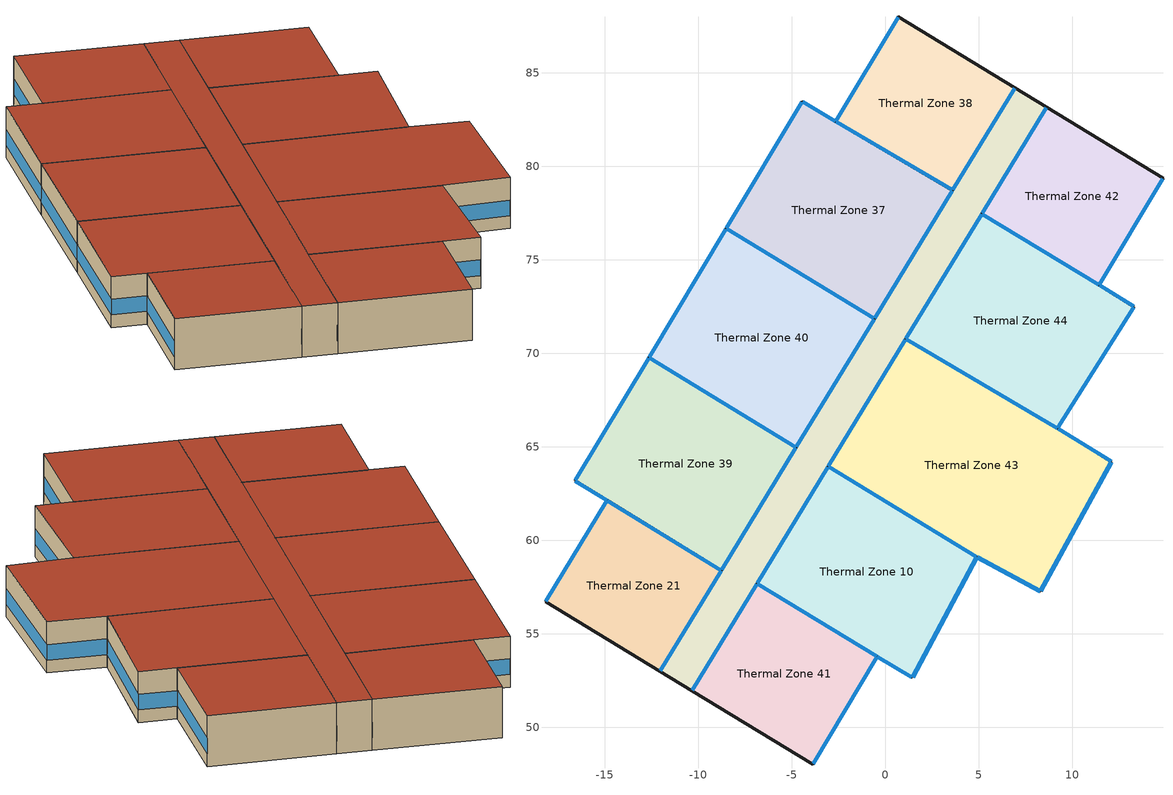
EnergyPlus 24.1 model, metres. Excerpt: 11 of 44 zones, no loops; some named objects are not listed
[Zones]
Thermal Zone 10
 floor adiabatic (Generic Interior Floor 20): -3.06,63.93 4.89,59.1 1.44,52.66 -0.44,53.78 -6.86,57.68 z39.14
 wall outside (Generic Exterior Wall pre1980 6A): 1.44,52.66 4.89,59.1 -3.06,63.93 -6.86,57.68 -0.44,53.78 1.44,52.66 z39.14:42.19
 window (Customized Fenestration: u=3.36): 1.46,52.69 4.88,59.08 / -6.84,57.66 -0.46,53.79 / -3.07,63.91 -6.85,57.7 / 4.87,59.11 -3.04,63.92 z39.9:40.82; -0.42,53.76 1.42,52.68 z39.9:40.84
 roof outside (Typical IEAD Roof pre1980): 1.44,52.66 4.89,59.1 -3.06,63.93 -6.86,57.68 -0.44,53.78 z42.19
Thermal Zone 18
 floor adiabatic (Generic Interior Floor 10): 6.92,84.19 8.63,83.15 -10.34,51.96 -12.05,53 z39.14
 wall outside (Generic Exterior Wall pre1980 6A): -6.86,57.68 -3.06,63.93 1.09,70.75 5.16,77.45 8.63,83.15 6.92,84.19 3.59,78.72 -0.59,71.85 -4.77,64.97 -8.77,58.39 -12.05,53 -10.34,51.96 -6.86,57.68 z39.14:42.19
 window (Customized Fenestration: u=3.36): -6.85,57.7 -3.07,63.91 / -4.78,64.95 -8.75,58.41 / -0.6,71.82 -4.75,65 / 3.58,78.7 -0.57,71.87 / 1.1,70.78 5.15,77.43 / -3.04,63.96 1.08,70.73 z39.9:40.82; -10.33,51.98 -6.87,57.66 / -8.78,58.37 -12.04,53.02 / 6.91,84.17 3.6,78.74 / 5.18,77.48 8.61,83.13 z39.9:40.83
 roof outside (Typical IEAD Roof pre1980): -10.34,51.96 8.63,83.15 6.92,84.19 -12.05,53 z42.19
Thermal Zone 21
 floor adiabatic (Generic Interior Floor 15): -14.88,62.13 -8.77,58.39 -12.05,53 -18.17,56.72 z39.14
 wall outside (Generic Exterior Wall pre1980 6A): -12.05,53 -8.77,58.39 -14.88,62.13 -18.17,56.72 -12.05,53 z39.14:42.19
 window (Customized Fenestration: u=3.36): -12.04,53.02 -8.78,58.37 / -14.89,62.11 -18.16,56.74 z39.9:40.83; -8.79,58.41 -14.86,62.12 z39.9:40.82
 roof outside (Typical IEAD Roof pre1980): -12.05,53 -8.77,58.39 -14.88,62.13 -18.17,56.72 z42.19
Thermal Zone 37
 floor adiabatic (Generic Interior Floor 19): -4.45,83.46 -2.66,82.39 3.59,78.72 -0.59,71.85 -8.51,76.67 z39.14
 wall outside (Generic Exterior Wall pre1980 6A): -4.45,83.46 -8.51,76.67 -0.59,71.85 3.59,78.72 -2.66,82.39 -4.45,83.46 z39.14:42.19
 window (Customized Fenestration: u=3.36): -4.46,83.43 -8.5,76.69 / 3.57,78.73 -2.64,82.37 / -0.57,71.87 3.58,78.7 / -8.49,76.65 -0.61,71.86 z39.9:40.82; -2.68,82.4 -4.42,83.44 z39.9:40.84
 roof outside (Typical IEAD Roof pre1980): -0.59,71.85 3.59,78.72 -2.66,82.39 -4.45,83.46 -8.51,76.67 z42.19
Thermal Zone 38
 floor adiabatic (Generic Interior Floor 18): 0.7,87.99 6.92,84.19 3.59,78.72 -2.66,82.39 z39.14
 wall outside (Generic Exterior Wall pre1980 6A): 0.7,87.99 -2.66,82.39 3.59,78.72 6.92,84.19 0.7,87.99 z39.14:42.19
 window (Customized Fenestration: u=3.36): 0.69,87.97 -2.65,82.41 / 3.6,78.74 6.91,84.17 z39.9:40.83; -2.64,82.37 3.57,78.73 z39.9:40.82
 roof outside (Typical IEAD Roof pre1980): 3.59,78.72 6.92,84.19 0.7,87.99 -2.66,82.39 z42.19
Thermal Zone 39
 floor adiabatic (Generic Interior Floor 17): -12.65,69.77 -4.77,64.97 -8.77,58.39 -16.59,63.18 z39.14
 wall outside (Generic Exterior Wall pre1980 6A): -8.77,58.39 -4.77,64.97 -12.65,69.77 -16.59,63.18 -14.88,62.13 -8.77,58.39 z39.14:42.19
 window (Customized Fenestration: u=3.36): -8.75,58.41 -4.78,64.95 / -14.86,62.12 -8.79,58.41 / -12.66,69.74 -16.58,63.2 / -4.79,64.99 -12.63,69.75 z39.9:40.82; -16.57,63.17 -14.9,62.14 z39.9:40.84
 roof outside (Typical IEAD Roof pre1980): -8.77,58.39 -4.77,64.97 -12.65,69.77 -16.59,63.18 z42.19
Thermal Zone 40
 floor adiabatic (Generic Interior Floor 16): -8.51,76.67 -0.59,71.85 -4.77,64.97 -12.65,69.77 z39.14
 wall outside (Generic Exterior Wall pre1980 6A): -4.77,64.97 -0.59,71.85 -8.51,76.67 -12.65,69.77 -4.77,64.97 z39.14:42.19
 window (Customized Fenestration: u=3.36): -4.75,65 -0.6,71.82 / -12.63,69.75 -4.79,64.99 / -8.53,76.64 -12.63,69.79 / -0.61,71.86 -8.49,76.65 z39.9:40.82
 roof outside (Typical IEAD Roof pre1980): -4.77,64.97 -0.59,71.85 -8.51,76.67 -12.65,69.77 z42.19
Thermal Zone 41
 floor adiabatic (Generic Interior Floor 14): -6.86,57.68 -0.44,53.78 -3.88,48.03 -10.34,51.96 z39.14
 wall outside (Generic Exterior Wall pre1980 6A): -0.44,53.78 -6.86,57.68 -10.34,51.96 -3.88,48.03 -0.44,53.78 z39.14:42.19
 window (Customized Fenestration: u=3.36): -0.46,53.79 -6.84,57.66 z39.9:40.82; -3.87,48.05 -0.46,53.75 / -6.87,57.66 -10.33,51.98 z39.9:40.83
 roof outside (Typical IEAD Roof pre1980): -3.88,48.03 -0.44,53.78 -6.86,57.68 -10.34,51.96 z42.19
Thermal Zone 42
 floor adiabatic (Generic Interior Floor 13): 8.63,83.15 14.85,79.36 11.43,73.64 5.16,77.45 z39.14
 wall outside (Generic Exterior Wall pre1980 6A): 8.63,83.15 5.16,77.45 11.43,73.64 14.85,79.36 8.63,83.15 z39.14:42.19
 window (Customized Fenestration: u=3.36): 8.61,83.13 5.18,77.48 / 11.44,73.66 14.83,79.33 z39.9:40.83; 5.18,77.44 11.41,73.66 z39.9:40.82
 roof outside (Typical IEAD Roof pre1980): 11.43,73.64 14.85,79.36 8.63,83.15 5.16,77.45 z42.19
Thermal Zone 43
 floor adiabatic (Generic Interior Floor 12): 1.09,70.75 9.22,65.99 12.09,64.2 8.3,57.27 4.89,59.1 -3.06,63.93 z39.14
 wall outside (Generic Exterior Wall pre1980 6A): 1.09,70.75 -3.06,63.93 4.89,59.1 8.3,57.27 12.09,64.2 9.22,65.99 1.09,70.75 z39.14:42.19
 window (Customized Fenestration: u=3.36): 1.08,70.73 -3.04,63.96 / 9.19,66 1.11,70.74 / 8.31,57.29 12.08,64.18 / -3.04,63.92 4.87,59.11 z39.9:40.82; 12.07,64.22 9.24,65.97 / 4.91,59.09 8.28,57.28 z39.9:40.83
 roof outside (Typical IEAD Roof pre1980): 8.3,57.27 12.09,64.2 9.22,65.99 1.09,70.75 -3.06,63.93 4.89,59.1 z42.19
Thermal Zone 44
 floor adiabatic (Generic Interior Floor 11): 5.16,77.45 11.43,73.64 13.3,72.49 9.22,65.99 1.09,70.75 z39.14
 wall outside (Generic Exterior Wall pre1980 6A): 5.16,77.45 1.09,70.75 9.22,65.99 13.3,72.49 11.43,73.64 5.16,77.45 z39.14:42.19
 window (Customized Fenestration: u=3.36): 5.15,77.43 1.1,70.78 / 11.41,73.66 5.18,77.44 / 9.23,66.01 13.28,72.47 / 1.11,70.74 9.19,66 z39.9:40.82; 13.27,72.5 11.45,73.63 z39.9:40.84
 roof outside (Typical IEAD Roof pre1980): 9.22,65.99 13.3,72.49 11.43,73.64 5.16,77.45 1.09,70.75 z42.19
[Building]
Building 1
[Site:Location]
Montreal Int'l: Latitude {deg}=45.47; Longitude {deg}=-73.75; Time Zone {hr}=-5; Elevation {m}=36
[SizingPeriod:DesignDay] Day of Month=21; Dry-Bulb Temperature Range Modifier Type=DefaultMultipliers; Barometric Pressure {Pa}=100893; Rain Indicator=No; Snow Indicator=No; Daylight Saving Time Indicator=No; Begin Environment Reset Mode=FullResetAtBeginEnvironment
Name | Month | Day Type | Maximum Dry-Bulb Temperature {C} | Daily Dry-Bulb Temperature Range {deltaC} | Humidity Condition Type | Wetbulb or DewPoint at Maximum Dry-Bulb {C} | Wind Speed {m/s} | Wind Direction {deg} | Solar Model Indicator | ASHRAE Clear Sky Optical Depth for Beam Irradiance (taub) | ASHRAE Clear Sky Optical Depth for Diffuse Irradiance (taud) | Enthalpy at Maximum Dry-Bulb {J/kg} | Sky Clearness
Montreal Int'l Ann Clg .4% Condns DB=>MWB | 7 | SummerDesignDay | 30 | 9.3 | Wetbulb | 22.1 | 4.9 | 220 | ASHRAETau | 0.465 | 1.966
Montreal Int'l Ann Clg .4% Condns DP=>MDB | 7 | SummerDesignDay | 26 | 9.3 | Dewpoint | 21.6 | 4.9 | 220 | ASHRAETau | 0.465 | 1.966
Montreal Int'l Ann Clg .4% Condns Enth=>MDB | 7 | SummerDesignDay | 28.1 | 9.3 | Enthalpy |  | 4.9 | 220 | ASHRAETau | 0.465 | 1.966 | 69300
Montreal Int'l Ann Clg .4% Condns WB=>MDB | 7 | SummerDesignDay | 28.1 | 9.3 | Wetbulb | 23.2 | 4.9 | 220 | ASHRAETau | 0.465 | 1.966
Montreal Int'l Ann Htg 99.6% Condns DB | 1 | WinterDesignDay | -23.7 | 0 | Wetbulb | -23.7 | 3.9 | 260 | ASHRAEClearSky |  |  |  | 0
Montreal Int'l Ann Htg Wind 99.6% Condns WS=>MCDB | 1 | WinterDesignDay | -5.3 | 0 | Wetbulb | -5.3 | 12.9 | 260 | ASHRAEClearSky |  |  |  | 0
Montreal Int'l Ann Hum_n 99.6% Condns DP=>MCDB | 1 | WinterDesignDay | -23 | 0 | Dewpoint | -30.5 | 3.9 | 260 | ASHRAEClearSky |  |  |  | 0
[Material] Thermal Absorptance=0.9
Name | Roughness | Thickness {m} | Conductivity {W/m-K} | Density {kg/m3} | Specific Heat {J/kg-K} | Solar Absorptance | Visible Absorptance
Generic Acoustic Tile | MediumSmooth | 0.02 | 0.06 | 368 | 590 | 0.2 | 0.2
Generic Brick | MediumRough | 0.1 | 0.9 | 1920 | 790 | 0.65 | 0.65
Generic Ceiling Air Gap | Smooth | 0.1 | 0.556 | 1.28 | 1000 | 0.7 | 0.7
Generic Gypsum Board | MediumSmooth | 0.0127 | 0.16 | 800 | 1090 | 0.5 | 0.5
Generic LW Concrete | MediumRough | 0.1 | 0.53 | 1280 | 840 | 0.8 | 0.8
Generic Wall Air Gap | Smooth | 0.1 | 0.667 | 1.28 | 1000 | 0.7 | 0.7
Metal Roof Surface 2 | Smooth | 0.0008 | 45.28 | 7824 | 500 | 0.7 | 0.7
Roof Membrane 1 | VeryRough | 0.0095 | 0.16 | 1121.29 | 1460 | 0.7 | 0.7
[Material:NoMass] Roughness=Smooth; Thermal Absorptance=0.9; Solar Absorptance=0.7; Visible Absorptance=0.7
Name | Thermal Resistance {m2-K/W}
Typical Insulation R-1.2 Pre1980roof | 2.73841
Typical Insulation R1.76 GBC | 1.76
[WindowMaterial:SimpleGlazingSystem]
Fenestration U=3.32 0.66 1: U-Factor {W/m2-K}=3.32; Solar Heat Gain Coefficient=0.66; Visible Transmittance=0.21
[Construction]
Customized Fenestration: u=3.36: Fenestration U=3.32 0.66 1
Generic Exterior Wall pre1980 6A: Generic Brick, Generic LW Concrete, Typical Insulation R1.76 GBC, Generic Wall Air Gap, Generic Gypsum Board
Generic Interior Floor 10; Generic Interior Floor 11; Generic Interior Floor 12; Generic Interior Floor 13; Generic Interior Floor 14; Generic Interior Floor 15; Generic Interior Floor 16; Generic Interior Floor 17; Generic Interior Floor 18; Generic Interior Floor 19; Generic Interior Floor 20: Generic Acoustic Tile, Generic Ceiling Air Gap, Generic LW Concrete
Typical IEAD Roof pre1980: Roof Membrane 1, Typical Insulation R-1.2 Pre1980roof, Metal Roof Surface 2
[Zone] Multiplier=1; Part of Total Floor Area=Yes
Thermal Zone 10; Thermal Zone 18; Thermal Zone 21; Thermal Zone 37; Thermal Zone 38; Thermal Zone 39; Thermal Zone 40; Thermal Zone 41; Thermal Zone 42; Thermal Zone 43; Thermal Zone 44
[Space]
Name | Zone | Space Type
Space 135 | Thermal Zone 10 | MURB large
Space 145 | Thermal Zone 18 | MURB lobby 3
Space 140 | Thermal Zone 21 | MURB small 1
Space 136 | Thermal Zone 37 | MURB large
Space 137 | Thermal Zone 38 | MURB small
Space 138 | Thermal Zone 39 | MURB large
Space 139 | Thermal Zone 40 | MURB large
Space 141 | Thermal Zone 41 | MURB small 2
Space 142 | Thermal Zone 42 | MURB small 3
Space 143 | Thermal Zone 43 | MURB large
Space 144 | Thermal Zone 44 | MURB large
[SpaceList]
MURB large: Space 116, Space 109, Space 106, Space 102, Space 103, Space 112, Space 114, Space 107, Space 104, Space 135, Space 111, Space 105, Space 119, Space 108, Space 110, Space 115, Space 113, Space 117, Space 128, Space 118, Space 120, Space 122, Space 124, Space 125, Space 134, Space 131, Space 132, Space 136, Space 138, Space 139, Space 143, Space 144
MURB lobby 3: Space 145
MURB small 1: Space 140
MURB small: Space 137
MURB small 2: Space 141
MURB small 3: Space 142
[ZoneControl:Thermostat] Temperature Difference Between Cutout And Setpoint {deltaC}=0
Name | Zone or ZoneList | Control Type Schedule | Control 1
Thermal Zone 10 Thermostat | Thermal Zone 10 | Thermal Zone 10 Thermostat Schedule | Thermostat Setpoint Dual Setpoint 41
Thermal Zone 18 Thermostat | Thermal Zone 18 | Thermal Zone 18 Thermostat Schedule | Thermostat Setpoint Dual Setpoint 37
Thermal Zone 21 Thermostat | Thermal Zone 21 | Thermal Zone 21 Thermostat Schedule | Thermostat Setpoint Dual Setpoint 23
Thermal Zone 37 Thermostat | Thermal Zone 37 | Thermal Zone 37 Thermostat Schedule | Thermostat Setpoint Dual Setpoint 19
Thermal Zone 38 Thermostat | Thermal Zone 38 | Thermal Zone 38 Thermostat Schedule | Thermostat Setpoint Dual Setpoint 6
Thermal Zone 39 Thermostat | Thermal Zone 39 | Thermal Zone 39 Thermostat Schedule | Thermostat Setpoint Dual Setpoint 7
Thermal Zone 40 Thermostat | Thermal Zone 40 | Thermal Zone 40 Thermostat Schedule | Thermostat Setpoint Dual Setpoint 26
Thermal Zone 41 Thermostat | Thermal Zone 41 | Thermal Zone 41 Thermostat Schedule | Thermostat Setpoint Dual Setpoint 24
Thermal Zone 42 Thermostat | Thermal Zone 42 | Thermal Zone 42 Thermostat Schedule | Thermostat Setpoint Dual Setpoint 22
Thermal Zone 43 Thermostat | Thermal Zone 43 | Thermal Zone 43 Thermostat Schedule | Thermostat Setpoint Dual Setpoint 11
Thermal Zone 44 Thermostat | Thermal Zone 44 | Thermal Zone 44 Thermostat Schedule | Thermostat Setpoint Dual Setpoint 2
[ThermostatSetpoint:DualSetpoint] Heating Setpoint Temperature Schedule=NECB-G-Thermostat Setpoint-Heating; Cooling Setpoint Temperature Schedule=NECB-G-Thermostat Setpoint-Cooling
Thermostat Setpoint Dual Setpoint 41; Thermostat Setpoint Dual Setpoint 37; Thermostat Setpoint Dual Setpoint 23; Thermostat Setpoint Dual Setpoint 19; Thermostat Setpoint Dual Setpoint 6; Thermostat Setpoint Dual Setpoint 7; Thermostat Setpoint Dual Setpoint 26; Thermostat Setpoint Dual Setpoint 24; Thermostat Setpoint Dual Setpoint 22; Thermostat Setpoint Dual Setpoint 11; Thermostat Setpoint Dual Setpoint 2
[ZoneHVAC:PackagedTerminalHeatPump] Availability Schedule=Always On Discrete hvac_library; Cooling Supply Air Flow Rate {m3/s}=Autosize; Heating Supply Air Flow Rate {m3/s}=Autosize; No Load Supply Air Flow Rate {m3/s}=Autosize; No Load Supply Air Flow Rate Control Set To Low Speed=Yes; Cooling Outdoor Air Flow Rate {m3/s}=Autosize; Heating Outdoor Air Flow Rate {m3/s}=Autosize; No Load Outdoor Air Flow Rate {m3/s}=Autosize; Heating Convergence Tolerance=0.001; Cooling Convergence Tolerance=0.001; Maximum Supply Air Temperature from Supplemental Heater {C}=Autosize; Maximum Outdoor Dry-Bulb Temperature for Supplemental Heater Operation {C}=21; Fan Placement=DrawThrough; Supply Air Fan Operating Mode Schedule=Always On Discrete hvac_library
Name | Supply Air Fan | Heating Coil | Cooling Coil | Supplemental Heating Coil
PTHP 19 | PTHP CV Fan 19 | PTHP 1 Spd DX Htg Coil 19 | PTHP 1 Spd DX Clg Coil 19 | PTHP Elec Htg Backup Coil 19
PTHP 13 | PTHP CV Fan 13 | PTHP 1 Spd DX Htg Coil 13 | PTHP 1 Spd DX Clg Coil 13 | PTHP Elec Htg Backup Coil 13
PTHP 29 | PTHP CV Fan 29 | PTHP 1 Spd DX Htg Coil 29 | PTHP 1 Spd DX Clg Coil 29 | PTHP Elec Htg Backup Coil 29
PTHP 14 | PTHP CV Fan 14 | PTHP 1 Spd DX Htg Coil 14 | PTHP 1 Spd DX Clg Coil 14 | PTHP Elec Htg Backup Coil 14
PTHP 17 | PTHP CV Fan 17 | PTHP 1 Spd DX Htg Coil 17 | PTHP 1 Spd DX Clg Coil 17 | PTHP Elec Htg Backup Coil 17
PTHP 20 | PTHP CV Fan 20 | PTHP 1 Spd DX Htg Coil 20 | PTHP 1 Spd DX Clg Coil 20 | PTHP Elec Htg Backup Coil 20
PTHP 4 | PTHP CV Fan 4 | PTHP 1 Spd DX Htg Coil 4 | PTHP 1 Spd DX Clg Coil 4 | PTHP Elec Htg Backup Coil 4
PTHP 15 | PTHP CV Fan 15 | PTHP 1 Spd DX Htg Coil 15 | PTHP 1 Spd DX Clg Coil 15 | PTHP Elec Htg Backup Coil 15
PTHP 9 | PTHP CV Fan 9 | PTHP 1 Spd DX Htg Coil 9 | PTHP 1 Spd DX Clg Coil 9 | PTHP Elec Htg Backup Coil 9
PTHP 11 | PTHP CV Fan 11 | PTHP 1 Spd DX Htg Coil 11 | PTHP 1 Spd DX Clg Coil 11 | PTHP Elec Htg Backup Coil 11
PTHP 18 | PTHP CV Fan 18 | PTHP 1 Spd DX Htg Coil 18 | PTHP 1 Spd DX Clg Coil 18 | PTHP Elec Htg Backup Coil 18
PTHP 5 | PTHP CV Fan 5 | PTHP 1 Spd DX Htg Coil 5 | PTHP 1 Spd DX Clg Coil 5 | PTHP Elec Htg Backup Coil 5
PTHP 6 | PTHP CV Fan 6 | PTHP 1 Spd DX Htg Coil 6 | PTHP 1 Spd DX Clg Coil 6 | PTHP Elec Htg Backup Coil 6
PTHP 31 | PTHP CV Fan 31 | PTHP 1 Spd DX Htg Coil 31 | PTHP 1 Spd DX Clg Coil 31 | PTHP Elec Htg Backup Coil 31
PTHP 25 | PTHP CV Fan 25 | PTHP 1 Spd DX Htg Coil 25 | PTHP 1 Spd DX Clg Coil 25 | PTHP Elec Htg Backup Coil 25
PTHP 23 | PTHP CV Fan 23 | PTHP 1 Spd DX Htg Coil 23 | PTHP 1 Spd DX Clg Coil 23 | PTHP Elec Htg Backup Coil 23
PTHP 21 | PTHP CV Fan 21 | PTHP 1 Spd DX Htg Coil 21 | PTHP 1 Spd DX Clg Coil 21 | PTHP Elec Htg Backup Coil 21
PTHP 10 | PTHP CV Fan 10 | PTHP 1 Spd DX Htg Coil 10 | PTHP 1 Spd DX Clg Coil 10 | PTHP Elec Htg Backup Coil 10
PTHP 1 | PTHP CV Fan 1 | PTHP 1 Spd DX Htg Coil 1 | PTHP 1 Spd DX Clg Coil 1 | PTHP Elec Htg Backup Coil 1
PTHP 27 | PTHP CV Fan 27 | PTHP 1 Spd DX Htg Coil 27 | PTHP 1 Spd DX Clg Coil 27 | PTHP Elec Htg Backup Coil 27
PTHP 26 | PTHP CV Fan 26 | PTHP 1 Spd DX Htg Coil 26 | PTHP 1 Spd DX Clg Coil 26 | PTHP Elec Htg Backup Coil 26
PTHP 30 | PTHP CV Fan 30 | PTHP 1 Spd DX Htg Coil 30 | PTHP 1 Spd DX Clg Coil 30 | PTHP Elec Htg Backup Coil 30
PTHP 32 | PTHP CV Fan 32 | PTHP 1 Spd DX Htg Coil 32 | PTHP 1 Spd DX Clg Coil 32 | PTHP Elec Htg Backup Coil 32
PTHP 39 | PTHP CV Fan 39 | PTHP 1 Spd DX Htg Coil 39 | PTHP 1 Spd DX Clg Coil 39 | PTHP Elec Htg Backup Coil 39
[Fan:ConstantVolume] Availability Schedule=Always On Discrete hvac_library; Fan Total Efficiency=0.7; Pressure Rise {Pa}=250; Maximum Flow Rate {m3/s}=AutoSize; Motor Efficiency=0.9; Motor In Airstream Fraction=1
PTHP CV Fan; PTHP CV Fan 40; PTHP CV Fan 41; PTHP CV Fan 42; PTHP CV Fan 38; PTHP CV Fan 43; PTHP CV Fan 34; PTHP CV Fan 33; PTHP CV Fan 37; PTHP CV Fan 36; PTHP CV Fan 35; PTHP CV Fan 28; PTHP CV Fan 3; PTHP CV Fan 22; PTHP CV Fan 7; PTHP CV Fan 12; PTHP CV Fan 2; PTHP CV Fan 24; PTHP CV Fan 16; PTHP CV Fan 8; PTHP CV Fan 19; PTHP CV Fan 13; PTHP CV Fan 29; PTHP CV Fan 14; PTHP CV Fan 17; PTHP CV Fan 20; PTHP CV Fan 4; PTHP CV Fan 15; PTHP CV Fan 9; PTHP CV Fan 11; PTHP CV Fan 18; PTHP CV Fan 5; PTHP CV Fan 6; PTHP CV Fan 31; PTHP CV Fan 25; PTHP CV Fan 23; PTHP CV Fan 21; PTHP CV Fan 10; PTHP CV Fan 1; PTHP CV Fan 27; PTHP CV Fan 26; PTHP CV Fan 30; PTHP CV Fan 32; PTHP CV Fan 39
[Coil:Heating:DX:SingleSpeed] Availability Schedule=Always On Discrete hvac_library; Gross Rated Heating Capacity {W}=2.22045e-16; Gross Rated Heating COP {W/W}=5; Rated Air Flow Rate {m3/s}=Autosize; Rated Supply Fan Power Per Volume Flow Rate 2017 {W/(m3/s)}=773.3; Rated Supply Fan Power Per Volume Flow Rate 2023 {W/(m3/s)}=934.4; Heating Capacity Function of Temperature Curve=OS:Curve:Biquadratic 11; Heating Capacity Function of Flow Fraction Curve=OS:Curve:Quadratic 14; Energy Input Ratio Function of Temperature Curve=OS:Curve:Biquadratic 12; Energy Input Ratio Function of Flow Fraction Curve=OS:Curve:Quadratic 15; Part Load Fraction Correlation Curve=OS:Curve:Quadratic 16; Minimum Outdoor Dry-Bulb Temperature for Compressor Operation {C}=-8; Maximum Outdoor Dry-Bulb Temperature for Defrost Operation {C}=5; Crankcase Heater Capacity {W}=0; Maximum Outdoor Dry-Bulb Temperature for Crankcase Heater Operation {C}=10; Defrost Strategy=Resistive; Defrost Control=Timed; Defrost Time Period Fraction=0.166667; Resistive Defrost Heater Capacity {W}=2000
PTHP 1 Spd DX Htg Coil; PTHP 1 Spd DX Htg Coil 40; PTHP 1 Spd DX Htg Coil 41; PTHP 1 Spd DX Htg Coil 42; PTHP 1 Spd DX Htg Coil 38; PTHP 1 Spd DX Htg Coil 43; PTHP 1 Spd DX Htg Coil 34; PTHP 1 Spd DX Htg Coil 33; PTHP 1 Spd DX Htg Coil 37; PTHP 1 Spd DX Htg Coil 36; PTHP 1 Spd DX Htg Coil 35; PTHP 1 Spd DX Htg Coil 28; PTHP 1 Spd DX Htg Coil 3; PTHP 1 Spd DX Htg Coil 22; PTHP 1 Spd DX Htg Coil 7; PTHP 1 Spd DX Htg Coil 12; PTHP 1 Spd DX Htg Coil 2; PTHP 1 Spd DX Htg Coil 24; PTHP 1 Spd DX Htg Coil 16; PTHP 1 Spd DX Htg Coil 8; PTHP 1 Spd DX Htg Coil 19; PTHP 1 Spd DX Htg Coil 13; PTHP 1 Spd DX Htg Coil 29; PTHP 1 Spd DX Htg Coil 14; PTHP 1 Spd DX Htg Coil 17; PTHP 1 Spd DX Htg Coil 20; PTHP 1 Spd DX Htg Coil 4; PTHP 1 Spd DX Htg Coil 15; PTHP 1 Spd DX Htg Coil 9; PTHP 1 Spd DX Htg Coil 11; PTHP 1 Spd DX Htg Coil 18; PTHP 1 Spd DX Htg Coil 5; PTHP 1 Spd DX Htg Coil 6; PTHP 1 Spd DX Htg Coil 31; PTHP 1 Spd DX Htg Coil 25; PTHP 1 Spd DX Htg Coil 23; PTHP 1 Spd DX Htg Coil 21; PTHP 1 Spd DX Htg Coil 10; PTHP 1 Spd DX Htg Coil 1; PTHP 1 Spd DX Htg Coil 27; PTHP 1 Spd DX Htg Coil 26; PTHP 1 Spd DX Htg Coil 30; PTHP 1 Spd DX Htg Coil 32; PTHP 1 Spd DX Htg Coil 39
[Coil:Cooling:DX:SingleSpeed] Availability Schedule=Always On Discrete hvac_library; Gross Rated Total Cooling Capacity {W}=Autosize; Gross Rated Sensible Heat Ratio=Autosize; Gross Rated Cooling COP {W/W}=3; Rated Air Flow Rate {m3/s}=Autosize; Rated Evaporator Fan Power Per Volume Flow Rate 2017 {W/(m3/s)}=773.3; Rated Evaporator Fan Power Per Volume Flow Rate 2023 {W/(m3/s)}=934.4; Total Cooling Capacity Function of Temperature Curve=OS:Curve:Biquadratic 9; Total Cooling Capacity Function of Flow Fraction Curve=OS:Curve:Quadratic 11; Energy Input Ratio Function of Temperature Curve=OS:Curve:Biquadratic 10; Energy Input Ratio Function of Flow Fraction Curve=OS:Curve:Quadratic 12; Part Load Fraction Correlation Curve=OS:Curve:Quadratic 13; Minimum Outdoor Dry-Bulb Temperature for Compressor Operation {C}=-25; Nominal Time for Condensate Removal to Begin {s}=0; Ratio of Initial Moisture Evaporation Rate and Steady State Latent Capacity=0; Maximum Cycling Rate {cycles/hr}=0; Latent Capacity Time Constant {s}=0; Condenser Type=AirCooled; Evaporative Condenser Effectiveness=0; Evaporative Condenser Air Flow Rate {m3/s}=Autosize; Evaporative Condenser Pump Rated Power Consumption {W}=Autosize; Crankcase Heater Capacity {W}=0; Maximum Outdoor Dry-Bulb Temperature for Crankcase Heater Operation {C}=0; Basin Heater Capacity {W/K}=0; Basin Heater Setpoint Temperature {C}=10
PTHP 1 Spd DX Clg Coil; PTHP 1 Spd DX Clg Coil 40; PTHP 1 Spd DX Clg Coil 41; PTHP 1 Spd DX Clg Coil 42; PTHP 1 Spd DX Clg Coil 38; PTHP 1 Spd DX Clg Coil 43; PTHP 1 Spd DX Clg Coil 34; PTHP 1 Spd DX Clg Coil 33; PTHP 1 Spd DX Clg Coil 37; PTHP 1 Spd DX Clg Coil 36; PTHP 1 Spd DX Clg Coil 35; PTHP 1 Spd DX Clg Coil 28; PTHP 1 Spd DX Clg Coil 3; PTHP 1 Spd DX Clg Coil 22; PTHP 1 Spd DX Clg Coil 7; PTHP 1 Spd DX Clg Coil 12; PTHP 1 Spd DX Clg Coil 2; PTHP 1 Spd DX Clg Coil 24; PTHP 1 Spd DX Clg Coil 16; PTHP 1 Spd DX Clg Coil 8; PTHP 1 Spd DX Clg Coil 19; PTHP 1 Spd DX Clg Coil 13; PTHP 1 Spd DX Clg Coil 29; PTHP 1 Spd DX Clg Coil 14; PTHP 1 Spd DX Clg Coil 17; PTHP 1 Spd DX Clg Coil 20; PTHP 1 Spd DX Clg Coil 4; PTHP 1 Spd DX Clg Coil 15; PTHP 1 Spd DX Clg Coil 9; PTHP 1 Spd DX Clg Coil 11; PTHP 1 Spd DX Clg Coil 18; PTHP 1 Spd DX Clg Coil 5; PTHP 1 Spd DX Clg Coil 6; PTHP 1 Spd DX Clg Coil 31; PTHP 1 Spd DX Clg Coil 25; PTHP 1 Spd DX Clg Coil 23; PTHP 1 Spd DX Clg Coil 21; PTHP 1 Spd DX Clg Coil 10; PTHP 1 Spd DX Clg Coil 1; PTHP 1 Spd DX Clg Coil 27; PTHP 1 Spd DX Clg Coil 26; PTHP 1 Spd DX Clg Coil 30; PTHP 1 Spd DX Clg Coil 32; PTHP 1 Spd DX Clg Coil 39
[Coil:Heating:Electric] Availability Schedule=Always On Discrete hvac_library; Efficiency=1; Nominal Capacity {W}=Autosize
PTHP Elec Htg Backup Coil; PTHP Elec Htg Backup Coil 40; PTHP Elec Htg Backup Coil 41; PTHP Elec Htg Backup Coil 42; PTHP Elec Htg Backup Coil 38; PTHP Elec Htg Backup Coil 43; PTHP Elec Htg Backup Coil 34; PTHP Elec Htg Backup Coil 33; PTHP Elec Htg Backup Coil 37; PTHP Elec Htg Backup Coil 36; PTHP Elec Htg Backup Coil 35; PTHP Elec Htg Backup Coil 28; PTHP Elec Htg Backup Coil 3; PTHP Elec Htg Backup Coil 22; PTHP Elec Htg Backup Coil 7; PTHP Elec Htg Backup Coil 12; PTHP Elec Htg Backup Coil 2; PTHP Elec Htg Backup Coil 24; PTHP Elec Htg Backup Coil 16; PTHP Elec Htg Backup Coil 8; PTHP Elec Htg Backup Coil 19; PTHP Elec Htg Backup Coil 13; PTHP Elec Htg Backup Coil 29; PTHP Elec Htg Backup Coil 14; PTHP Elec Htg Backup Coil 17; PTHP Elec Htg Backup Coil 20; PTHP Elec Htg Backup Coil 4; PTHP Elec Htg Backup Coil 15; PTHP Elec Htg Backup Coil 9; PTHP Elec Htg Backup Coil 11; PTHP Elec Htg Backup Coil 18; PTHP Elec Htg Backup Coil 5; PTHP Elec Htg Backup Coil 6; PTHP Elec Htg Backup Coil 31; PTHP Elec Htg Backup Coil 25; PTHP Elec Htg Backup Coil 23; PTHP Elec Htg Backup Coil 21; PTHP Elec Htg Backup Coil 10; PTHP Elec Htg Backup Coil 1; PTHP Elec Htg Backup Coil 27; PTHP Elec Htg Backup Coil 26; PTHP Elec Htg Backup Coil 30; PTHP Elec Htg Backup Coil 32; PTHP Elec Htg Backup Coil 39
[Zone equipment]
Thermal Zone 10: Elec Baseboard 40, PTHP 40
Thermal Zone 18: Elec Baseboard 36, PTHP 36
Thermal Zone 21: Elec Baseboard 22, PTHP 22
Thermal Zone 37: Elec Baseboard 18, PTHP 18
Thermal Zone 38: Elec Baseboard 5, PTHP 5
Thermal Zone 39: Elec Baseboard 6, PTHP 6
Thermal Zone 40: Elec Baseboard 25, PTHP 25
Thermal Zone 41: Elec Baseboard 23, PTHP 23
Thermal Zone 42: Elec Baseboard 21, PTHP 21
Thermal Zone 43: Elec Baseboard 10, PTHP 10
Thermal Zone 44: Elec Baseboard 1, PTHP 1
[Sizing:Zone] Zone Cooling Design Supply Air Temperature Input Method=SupplyAirTemperature; Zone Cooling Design Supply Air Temperature {C}=14; Zone Cooling Design Supply Air Temperature Difference {deltaC}=11.11; Zone Heating Design Supply Air Temperature Input Method=SupplyAirTemperature; Zone Heating Design Supply Air Temperature {C}=40; Zone Heating Design Supply Air Temperature Difference {deltaC}=11.11; Zone Cooling Design Supply Air Humidity Ratio {kgWater/kgDryAir}=0.0085; Zone Heating Design Supply Air Humidity Ratio {kgWater/kgDryAir}=0.008; Cooling Design Air Flow Method=DesignDay; Cooling Design Air Flow Rate {m3/s}=0; Cooling Minimum Air Flow per Zone Floor Area {m3/s-m2}=0.000762; Cooling Minimum Air Flow {m3/s}=0; Cooling Minimum Air Flow Fraction=0; Heating Design Air Flow Method=DesignDay; Heating Design Air Flow Rate {m3/s}=0; Heating Maximum Air Flow per Zone Floor Area {m3/s-m2}=0.002032; Heating Maximum Air Flow {m3/s}=0.141576; Heating Maximum Air Flow Fraction=0.3; Account for Dedicated Outdoor Air System=No; Zone Load Sizing Method=Sensible Load Only No Latent Load; Zone Latent Cooling Design Supply Air Humidity Ratio Input Method=HumidityRatioDifference; Zone Cooling Design Supply Air Humidity Ratio Difference {kgWater/kgDryAir}=0.005; Zone Latent Heating Design Supply Air Humidity Ratio Input Method=HumidityRatioDifference; Zone Humidification Design Supply Air Humidity Ratio Difference {kgWater/kgDryAir}=0.005
Name | Design Specification Outdoor Air Object
Thermal Zone 10 | Thermal Zone 10 DSOA Space List
Thermal Zone 18 | Thermal Zone 18 Zero air DSOA
Thermal Zone 21 | Thermal Zone 21 DSOA Space List
Thermal Zone 37 | Thermal Zone 37 DSOA Space List
Thermal Zone 38 | Thermal Zone 38 DSOA Space List
Thermal Zone 39 | Thermal Zone 39 DSOA Space List
Thermal Zone 40 | Thermal Zone 40 DSOA Space List
Thermal Zone 41 | Thermal Zone 41 DSOA Space List
Thermal Zone 42 | Thermal Zone 42 DSOA Space List
Thermal Zone 43 | Thermal Zone 43 DSOA Space List
Thermal Zone 44 | Thermal Zone 44 DSOA Space List
[DesignSpecification:OutdoorAir] Outdoor Air Method=Sum; Outdoor Air Flow per Person {m3/s-person}=0; Outdoor Air Flow per Zone Floor Area {m3/s-m2}=0; Outdoor Air Flow Air Changes per Hour {1/hr}=0
Name | Outdoor Air Flow per Zone {m3/s}
MidriseApartment Apartment Ventilation | 0.05
Thermal Zone 18 Zero air DSOA | 0
[People] Number of People Schedule=MidriseApartment Apartment Occ; Number of People Calculation Method=People/Area; People per Floor Area {person/m2}=0.0283091; Fraction Radiant=0.3; Activity Level Schedule=MidriseApartment Activity
Name | Zone or ZoneList or Space or SpaceList
People 1 | MURB large
People 3 | MURB small 1
People 2 | MURB small
People 4 | MURB small 2
People 5 | MURB small 3
[ElectricEquipment] Schedule=MURB Appliances and lighting; Design Level Calculation Method=Watts/Area; Watts per Floor Area {W/m2}=8.15; Fraction Latent=0; Fraction Radiant=0.5; Fraction Lost=0
Name | Zone or ZoneList or Space or SpaceList
Electric Equipment 1 | MURB large
Electric Equipment 3 | MURB small 1
Electric Equipment 2 | MURB small
Electric Equipment 4 | MURB small 2
Electric Equipment 5 | MURB small 3
[DesignSpecification:OutdoorAir:SpaceList] Space Design Specification Outdoor Air Object Name 1=MidriseApartment Apartment Ventilation
Name | Space Name 1
Thermal Zone 10 DSOA Space List | Space 135
Thermal Zone 21 DSOA Space List | Space 140
Thermal Zone 37 DSOA Space List | Space 136
Thermal Zone 38 DSOA Space List | Space 137
Thermal Zone 39 DSOA Space List | Space 138
Thermal Zone 40 DSOA Space List | Space 139
Thermal Zone 41 DSOA Space List | Space 141
Thermal Zone 42 DSOA Space List | Space 142
Thermal Zone 43 DSOA Space List | Space 143
Thermal Zone 44 DSOA Space List | Space 144
[Schedule:Compact]
Thermal Zone 10 Thermostat Schedule; Thermal Zone 18 Thermostat Schedule; Thermal Zone 21 Thermostat Schedule; Thermal Zone 37 Thermostat Schedule; Thermal Zone 38 Thermostat Schedule; Thermal Zone 39 Thermostat Schedule; Thermal Zone 40 Thermostat Schedule; Thermal Zone 41 Thermostat Schedule; Thermal Zone 42 Thermostat Schedule; Thermal Zone 43 Thermostat Schedule; Thermal Zone 44 Thermostat Schedule: Through: 12/31, For: AllDays, Until: 24:00, 4
[Schedule:Day:Interval]
NECB-G-Thermostat Setpoint-Heating Default 2: No, 01:00, 18, 07:00, 18, 09:00, 21, 17:00, 21, 22:00, 21, 24:00, 18
NECB-G-Thermostat Setpoint-Heating Default: No, 01:00, 19, 07:00, 19, 09:00, 21, 17:00, 20, 22:00, 21, 24:00, 19
NECB-G-Thermostat Setpoint-Cooling Default: No, 08:00, 26, 17:00, 25, 24:00, 24
MidriseApartment Apartment Occ Default; MidriseApartment Apartment Occ Summer Design Day; MidriseApartment Apartment Occ Winter Design Day: No, 07:00, 1, 08:00, 0.85, 09:00, 0.39, 16:00, 0.25, 17:00, 0.3, 18:00, 0.52, 21:00, 0.87, 24:00, 1
MidriseApartment Activity Default; MidriseApartment Activity Summer Design Day; MidriseApartment Activity Winter Design Day: No, 24:00, 120
MURB Weekend schedule: No, 01:00, 0.617, 02:00, 0.543, 03:00, 0.504, 04:00, 0.475, 05:00, 0.463, 06:00, 0.465, 07:00, 0.483, 08:00, 0.547, 09:00, 0.62, 10:00, 0.684, 11:00, 0.736, 12:00, 0.778, 13:00, 0.824, 14:00, 0.817, 15:00, 0.784, 16:00, 0.776, 17:00, 0.793, 18:00, 0.86, 19:00, 0.909, 20:00, 0.886, 21:00, 0.849, 22:00, 0.821, 23:00, 0.774, 24:00, 0.701
MURB Weekday; MURB Friday schedule: No, 01:00, 0.62, 02:00, 0.555, 03:00, 0.513, 04:00, 0.494, 05:00, 0.48, 06:00, 0.478, 07:00, 0.512, 08:00, 0.58, 09:00, 0.625, 10:00, 0.669, 11:00, 0.704, 12:00, 0.742, 13:00, 0.798, 14:00, 0.788, 15:00, 0.757, 16:00, 0.748, 17:00, 0.783, 18:00, 0.894, 19:00, 1, 20:00, 0.985, 21:00, 0.947, 22:00, 0.908, 23:00, 0.832, 24:00, 0.718
Medium Office Lighting All Other Days Schedule: No, 24:00, 0.05
Medium Office Lighting Summer Design Day Schedule 1: No, 06:00, 1, 24:00, 0
Medium Office Lighting Winter Design Day Schedule 1: No, 24:00, 0
[Schedule:Week:Daily]
NECB-G-Thermostat Setpoint-Heating Week Rule - Jan1-Dec31: NECB-G-Thermostat Setpoint-Heating Default 2, NECB-G-Thermostat Setpoint-Heating Default, NECB-G-Thermostat Setpoint-Heating Default, NECB-G-Thermostat Setpoint-Heating Default, NECB-G-Thermostat Setpoint-Heating Default, NECB-G-Thermostat Setpoint-Heating Default, NECB-G-Thermostat Setpoint-Heating Default 2, NECB-G-Thermostat Setpoint-Heating Default, NECB-G-Thermostat Setpoint-Heating Default, NECB-G-Thermostat Setpoint-Heating Default, NECB-G-Thermostat Setpoint-Heating Default, NECB-G-Thermostat Setpoint-Heating Default
NECB-G-Thermostat Setpoint-Cooling Week Rule - Jan1-Dec31: NECB-G-Thermostat Setpoint-Cooling Default, NECB-G-Thermostat Setpoint-Cooling Default, NECB-G-Thermostat Setpoint-Cooling Default, NECB-G-Thermostat Setpoint-Cooling Default, NECB-G-Thermostat Setpoint-Cooling Default, NECB-G-Thermostat Setpoint-Cooling Default, NECB-G-Thermostat Setpoint-Cooling Default, NECB-G-Thermostat Setpoint-Cooling Default, NECB-G-Thermostat Setpoint-Cooling Default, NECB-G-Thermostat Setpoint-Cooling Default, NECB-G-Thermostat Setpoint-Cooling Default, NECB-G-Thermostat Setpoint-Cooling Default
MidriseApartment Apartment Occ Week Rule - Jan1-Dec31: MidriseApartment Apartment Occ Default, MidriseApartment Apartment Occ Default, MidriseApartment Apartment Occ Default, MidriseApartment Apartment Occ Default, MidriseApartment Apartment Occ Default, MidriseApartment Apartment Occ Default, MidriseApartment Apartment Occ Default, MidriseApartment Apartment Occ Default, MidriseApartment Apartment Occ Summer Design Day, MidriseApartment Apartment Occ Winter Design Day, MidriseApartment Apartment Occ Default, MidriseApartment Apartment Occ Default
MidriseApartment Activity Week Rule - Jan1-Dec31: MidriseApartment Activity Default, MidriseApartment Activity Default, MidriseApartment Activity Default, MidriseApartment Activity Default, MidriseApartment Activity Default, MidriseApartment Activity Default, MidriseApartment Activity Default, MidriseApartment Activity Default, MidriseApartment Activity Summer Design Day, MidriseApartment Activity Winter Design Day, MidriseApartment Activity Default, MidriseApartment Activity Default
MURB Appliances and lighting Week Rule - Jan1-Dec31: MURB Weekend schedule, MURB Weekday, MURB Weekday, MURB Weekday, MURB Weekday, MURB Friday schedule, MURB Weekend schedule, Medium Office Lighting All Other Days Schedule, Medium Office Lighting Summer Design Day Schedule 1, Medium Office Lighting Winter Design Day Schedule 1, Medium Office Lighting All Other Days Schedule, Medium Office Lighting All Other Days Schedule
[Schedule:Year]
NECB-G-Thermostat Setpoint-Heating: NECB-G-Thermostat Setpoint-Heating Week Rule - Jan1-Dec31, 1, 1, 12, 31
NECB-G-Thermostat Setpoint-Cooling: NECB-G-Thermostat Setpoint-Cooling Week Rule - Jan1-Dec31, 1, 1, 12, 31
MidriseApartment Apartment Occ: MidriseApartment Apartment Occ Week Rule - Jan1-Dec31, 1, 1, 12, 31
MidriseApartment Activity: MidriseApartment Activity Week Rule - Jan1-Dec31, 1, 1, 12, 31
MURB Appliances and lighting: MURB Appliances and lighting Week Rule - Jan1-Dec31, 1, 1, 12, 31
[Schedule:Constant]
Always On Discrete hvac_library: Hourly Value=1
[Curve:Biquadratic]
Name | Coefficient1 Constant | Coefficient2 x | Coefficient3 x**2 | Coefficient4 y | Coefficient5 y**2 | Coefficient6 x*y | Minimum Value of x {BasedOnField A2} | Maximum Value of x {BasedOnField A2} | Minimum Value of y {BasedOnField A3} | Maximum Value of y {BasedOnField A3}
OS:Curve:Biquadratic 11 | 0.758746 | 0 | 0 | 0.027626 | 0.000148716 | 0 | 0 | 1 | 0 | 1
OS:Curve:Biquadratic 12 | 1.19248 | -0.0300438 | 0.00103745 | 0 | 0 | 0 | -20 | 20 | 0 | 1
OS:Curve:Biquadratic 9 | 0.42415 | 0.04426 | -0.00042 | 0.00333 | -8e-05 | -0.00021 | 17 | 22 | 13 | 46
OS:Curve:Biquadratic 10 | 1.23649 | -0.02431 | 0.00057 | -0.01434 | 0.00063 | -0.00038 | 17 | 22 | 13 | 46
[Curve:Quadratic]
Name | Coefficient1 Constant | Coefficient2 x | Coefficient3 x**2 | Minimum Value of x {BasedOnField A2} | Maximum Value of x {BasedOnField A2}
OS:Curve:Quadratic 14 | 0.84 | 0.16 | 0 | 0.5 | 1.5
OS:Curve:Quadratic 15 | 1.3824 | -0.4336 | 0.0512 | 0 | 1
OS:Curve:Quadratic 16 | 0.85 | 0.15 | 0 | 0 | 1
OS:Curve:Quadratic 11 | 0.77136 | 0.34053 | -0.11088 | 0.75918 | 1.13877
OS:Curve:Quadratic 12 | 1.2055 | -0.32953 | 0.12308 | 0.75918 | 1.13877
OS:Curve:Quadratic 13 | 0.771 | 0.229 | 0 | 0 | 1
